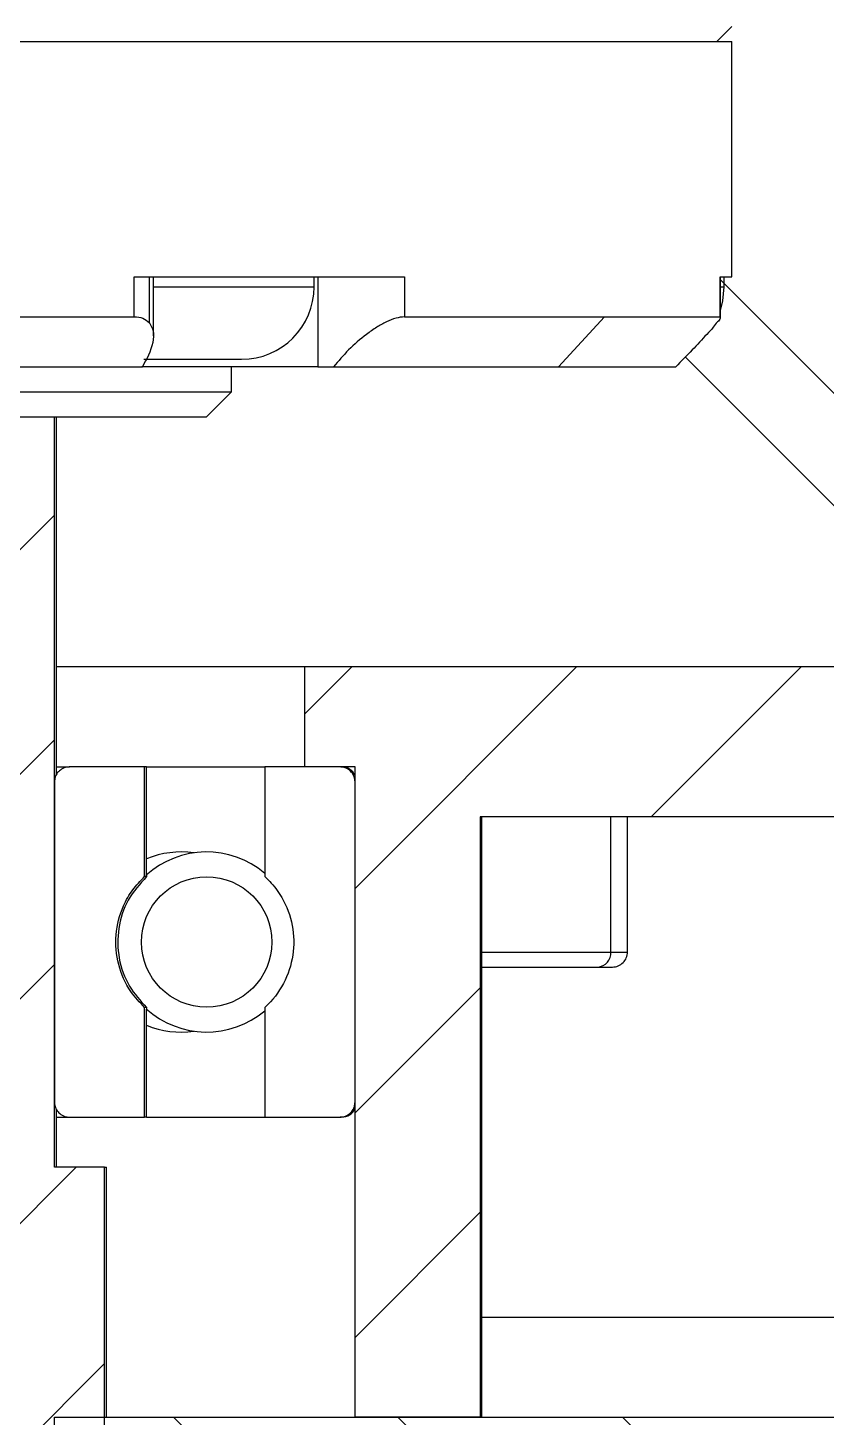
# Model space of a CAD drawing. Header units: millimetres. Extents: x 2 to 1187, y 2 to 839.
# Drawn here: x 549.58 to 565.54, y 221.98 to 249.76 of the extents above; entities that cross this region are included whole.
import ezdxf

# ---------------------------------------------------------------- set-up
doc = ezdxf.new("R2010")
doc.units = ezdxf.units.MM

# ---------------------------------------------------------------- blocks, each defined once
blk = doc.blocks.new('SW_HATCH_4')
at = {"color": 0, "linetype": 'Continuous', "lineweight": 18}
for p, q in [((66.074, 59.452), (58.087, 67.44)), ((65.357, 57.925), (57.385, 65.896)), ((38.748, 56.709), (44.771, 62.732)), ((49.781, 58.761), (50.72, 59.7)), ((50.783, 55.273), (55.21, 59.7)), ((56.7, 56.7), (59.7, 59.7)), ((38.748, 52.219), (44.771, 58.242)), ((38.748, 47.729), (44.771, 53.752)), ((50.783, 50.783), (53.286, 53.286)), ((38.748, 43.238), (45.21, 49.7)), ((50.783, 46.293), (53.286, 48.796)), ((38.748, 38.748), (45.774, 45.774)), ((50.151, 41.7), (47.151, 44.7)), ((54.641, 41.7), (51.641, 44.7)), ((59.131, 41.7), (56.131, 44.7))]:
    blk.add_line(p, q, dxfattribs=at)

msp = doc.modelspace()

# ---------------------------------------------------------------- linework, layer by layer
at = {"color": 7, "linetype": 'Continuous', "lineweight": 25}
for p, q in [((563.3569, 249.4833), (563.6569, 249.7833)), ((520.3561, 249.4833), (563.6569, 249.4833)), ((563.6569, 244.7833), (563.6569, 249.4833)), ((551.7083, 244.7833), (557.1119, 244.7833)), ((551.7083, 243.9833), (551.7083, 244.7833)), ((552.0116, 243.8642), (552.0116, 244.7833)), ((552.0937, 243.6009), (552.0937, 244.7833)), ((555.3059, 244.5833), (555.3059, 244.7833)), ((555.3798, 244.7833), (555.3798, 242.9833)), ((557.1119, 244.7833), (557.1119, 243.9833)), ((563.4205, 244.7833), (563.6569, 244.7833)), ((563.4205, 243.9833), (563.4205, 244.7833)), ((563.4281, 243.9695), (563.4281, 244.7833)), ((563.5069, 244.5833), (563.5069, 244.7833)), ((552.0937, 244.5833), (555.3059, 244.5833)), ((563.4281, 244.5833), (563.5069, 244.5833)), ((536.4778, 243.9833), (551.7083, 243.9833)), ((557.1119, 243.9833), (561.112, 243.9833)), ((560.194, 242.9833), (561.112, 243.9833)), ((561.112, 243.9833), (563.4205, 243.9833)), ((551.9004, 243.1333), (553.8516, 243.1333)), ((535.3603, 242.9833), (551.8722, 242.9833)), ((553.686, 242.9833), (551.8603, 242.9833)), ((553.6569, 242.4833), (553.6569, 242.9833)), ((555.3798, 242.9833), (553.686, 242.9833)), ((555.3798, 242.9833), (555.6953, 242.9833)), ((555.6953, 242.9833), (560.194, 242.9833)), ((560.194, 242.9833), (562.5348, 242.9833)), ((524.3241, 242.4833), (553.6569, 242.4833)), ((553.1569, 241.9833), (553.6569, 242.4833)), ((524.5225, 241.9833), (553.1569, 241.9833)), ((550.1128, 226.9833), (550.1128, 241.9833)), ((550.1569, 234.8316), (550.1569, 241.9833)), ((555.1226, 236.9833), (550.1569, 236.9833)), ((555.1226, 234.9833), (555.1226, 236.9833)), ((568.772, 236.9833), (555.1226, 236.9833)), ((550.1569, 234.9833), (550.4135, 234.9833)), ((551.9169, 234.9833), (550.4135, 234.9833)), ((551.9169, 232.7912), (551.9169, 234.9833)), ((551.9569, 234.9833), (551.9169, 234.9833)), ((551.9569, 232.8249), (551.9569, 234.9833)), ((551.9569, 234.9833), (554.3213, 234.9833)), ((555.8236, 234.9833), (554.3213, 234.9833)), ((554.3213, 234.9833), (554.3213, 232.7912)), ((556.124, 234.9833), (555.1226, 234.9833)), ((556.124, 221.9833), (556.124, 234.9833)), ((550.1128, 234.6833), (550.1128, 228.2833)), ((556.124, 228.2833), (556.124, 234.6833)), ((558.6272, 233.9833), (558.6272, 221.9833)), ((568.772, 233.9833), (558.6272, 233.9833)), ((558.6569, 221.9833), (558.6569, 233.9833)), ((561.2385, 231.2833), (561.2385, 233.9833)), ((561.5698, 231.2833), (561.5698, 233.9833)), ((551.9547, 232.7912), (551.9169, 232.7912)), ((558.6569, 231.2833), (561.2385, 231.2833)), ((561.2385, 231.2833), (561.5698, 231.2833)), ((558.6569, 230.9833), (560.9747, 230.9833)), ((560.9747, 230.9833), (561.2698, 230.9833)), ((551.9547, 230.1754), (551.9169, 230.1754)), ((551.9169, 227.9833), (551.9169, 230.1754)), ((551.9547, 230.1754), (551.9559, 230.157)), ((551.9569, 227.9833), (551.9569, 230.1417)), ((554.3213, 230.1754), (554.3213, 227.9833)), ((550.1569, 226.9833), (550.1569, 228.1335)), ((550.1569, 227.9833), (550.4135, 227.9833)), ((550.4135, 227.9833), (551.9169, 227.9833)), ((551.9569, 227.9833), (551.9169, 227.9833)), ((551.9569, 227.9833), (554.3213, 227.9833)), ((554.3213, 227.9833), (555.8236, 227.9833)), ((555.8569, 227.9833), (555.8236, 227.9833)), ((551.1151, 226.9833), (550.1128, 226.9833)), ((551.1151, 226.9833), (551.1569, 226.9833)), ((551.1151, 196.9833), (551.1151, 226.9833)), ((551.1569, 221.9833), (551.1569, 226.9833)), ((558.6569, 223.9833), (589.8434, 223.9833)), ((550.1128, 201.9833), (550.1128, 221.9833)), ((550.1128, 221.9833), (611.6338, 221.9833)), ((558.6272, 221.9833), (556.124, 221.9833))]:
    msp.add_line(p, q, dxfattribs=at)
at = {"color": 7, "linetype": 'Continuous', "lineweight": 25, "flags": 128}
msp.add_lwpolyline([(563.4281, 244.1119), (563.479, 244.3004), (563.5069, 244.5833)], dxfattribs=at)
at = {"color": 7, "linetype": 'Continuous', "lineweight": 25}
msp.add_circle((553.1569, 231.4833), 1.3029, dxfattribs=at)
for centre, radius, start, end in [((553.8559, 244.5833), 1.45, 270.00029, 359.99971), ((555.8569, 234.6833), 0.3, 27.05875, 90.00071), ((553.1569, 231.4833), 1.8, 49.69138, 132.16359), ((552.6429, 231.4833), 1.8, 81.79155, 112.40344), ((560.9554, 231.2663), 0.2837, 273.90356, 3.4324), ((561.2699, 231.2833), 0.3, 269.99853, 0.0036), ((553.1569, 231.4833), 1.8, 227.87623, 310.30873), ((552.6429, 231.4833), 1.8, 247.59653, 278.20848), ((555.8569, 228.2833), 0.3, 269.99929, 332.94125)]:
    msp.add_arc(centre, radius, start, end, dxfattribs=at)
for points, knots in [([(551.7083, 243.9833), (551.7691, 243.9797), (551.8837, 243.9729), (551.9708, 243.8989), (552.0116, 243.8642)], [0, 0, 0, 0, 0.5312799, 1, 1, 1, 1]), ([(557.1119, 243.9833), (557.0553, 243.9765), (556.9298, 243.9614), (556.7451, 243.8805), (556.5483, 243.7712), (556.29, 243.5903), (555.9919, 243.3344), (555.7923, 243.0981), (555.6953, 242.9833)], [0, 0, 0, 0, 0.0959849, 0.212919, 0.3378217, 0.4771611, 0.7459112, 1, 1, 1, 1]), ([(563.4205, 243.9833), (563.4218, 243.9745), (563.4275, 243.934), (563.3539, 243.8696), (563.2764, 243.7596), (563.1021, 243.5733), (562.8564, 243.3082), (562.6453, 243.0949), (562.5348, 242.9833)], [0, 0, 0, 0, 0.0192938, 0.0889613, 0.1894948, 0.3317766, 0.6501659, 1, 1, 1, 1]), ([(552.0116, 243.8642), (552.0411, 243.812), (552.1101, 243.6903), (552.0787, 243.3623), (551.9566, 243.1382), (551.8722, 242.9833)], [0, 0, 0, 0, 0.1878449, 0.4387899, 1, 1, 1, 1]), ([(550.4135, 234.9833), (550.412, 234.9833), (550.3767, 234.9831), (550.3198, 234.9724), (550.2399, 234.933), (550.1732, 234.8726), (550.1224, 234.7831), (550.116, 234.7163), (550.1128, 234.6833)], [0, 0, 0, 0, 0.0098328, 0.2252498, 0.360846, 0.5754761, 0.7901107, 1, 1, 1, 1]), ([(556.124, 234.6833), (556.124, 234.6843), (556.1239, 234.7189), (556.1137, 234.7748), (556.0751, 234.8544), (556.0153, 234.9217), (555.9256, 234.9716), (555.8577, 234.9833), (555.8238, 234.9833), (555.8236, 234.9833)], [0, 0, 0, 0, 0.0064662, 0.2207251, 0.3543702, 0.5690924, 0.7837799, 0.9986989, 1, 1, 1, 1]), ([(551.9169, 230.1754), (551.8204, 230.2769), (551.5864, 230.5232), (551.3666, 231.0284), (551.312, 231.6315), (551.4459, 232.1446), (551.6647, 232.5316), (551.834, 232.7059), (551.9169, 232.7912)], [0, 0, 0, 0, 0.1426894, 0.3462289, 0.5493612, 0.7522575, 0.8786237, 1, 1, 1, 1]), ([(551.9547, 232.7912), (551.821, 232.6419), (551.5535, 232.3433), (551.3683, 231.7582), (551.3772, 231.1554), (551.5741, 230.5934), (551.8318, 230.3104), (551.9547, 230.1754)], [0, 0, 0, 0, 0.20349478, 0.4070897, 0.61068323, 0.81427269, 1, 1, 1, 1]), ([(551.9559, 232.8096), (551.9561, 232.8131), (551.9571, 232.8276), (551.9557, 232.8069), (551.9547, 232.7912)], [0, 0, 0, 0, 0.238397, 1, 1, 1, 1]), ([(554.3213, 232.7912), (554.3428, 232.7709), (554.4552, 232.6647), (554.6761, 232.3856), (554.8837, 231.8959), (554.9208, 231.29), (554.7555, 230.7072), (554.5067, 230.3505), (554.3419, 230.1948), (554.3213, 230.1754)], [0, 0, 0, 0, 0.03032917, 0.15826499, 0.36147683, 0.56469393, 0.76781769, 0.97099571, 1, 1, 1, 1]), ([(550.1128, 228.2833), (550.1152, 228.2546), (550.1205, 228.1922), (550.1651, 228.1047), (550.2288, 228.0417), (550.3065, 227.9989), (550.3672, 227.9842), (550.4072, 227.9834), (550.4135, 227.9833)], [0, 0, 0, 0, 0.182801, 0.3966287, 0.6107523, 0.7445579, 0.9598715, 1, 1, 1, 1]), ([(555.8236, 227.9833), (555.8281, 227.9834), (555.8662, 227.9839), (555.9379, 227.9997), (556.0257, 228.0534), (556.0821, 228.1235), (556.117, 228.2018), (556.1214, 228.2531), (556.124, 228.2833)], [0, 0, 0, 0, 0.0285931, 0.2436607, 0.4587011, 0.6735329, 0.8080254, 1, 1, 1, 1])]:
    msp.add_open_spline(points, degree=3, knots=knots, dxfattribs=at)

# ---------------------------------------------------------------- block references
at = {"color": 7, "linetype": 'Continuous', "lineweight": 18}
msp.add_blockref('SW_HATCH_4', (505.3414, 177.2833), dxfattribs=at)

doc.saveas('drawing.dxf')
